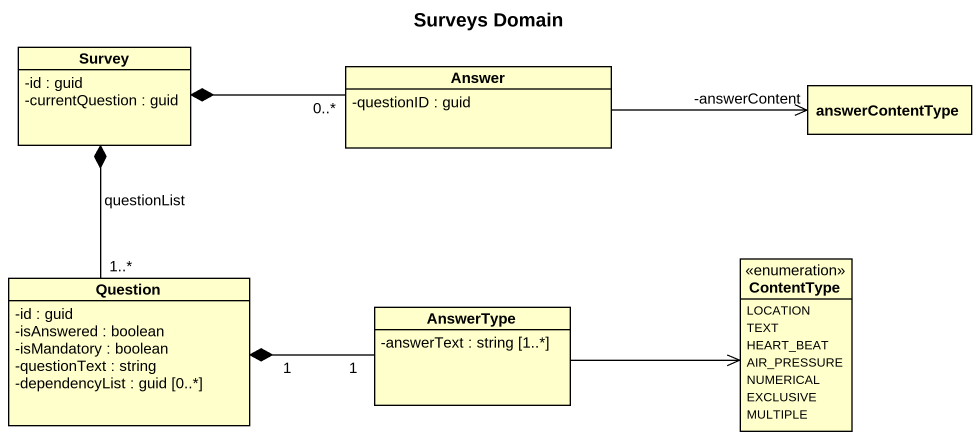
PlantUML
@startuml
title Surveys Domain
hide circle
hide empty members
skinparam classAttributeIconSize 0
class Survey {
  -id : guid
  -currentQuestion : guid
}
class Answer {
  -questionID : guid
}
class answerContentType
class Question {
  -id : guid
  -isAnswered : boolean
  -isMandatory : boolean
  -questionText : string
  -dependencyList : guid [0..*]
}
enum ContentType {
  LOCATION
  TEXT
  HEART_BEAT
  AIR_PRESSURE
  NUMERICAL
  EXCLUSIVE
  MULTIPLE
}
class AnswerType {
  -answerText : string [1..*]
}
Survey *-right- "0..*" Answer
Survey *-- "1..*" Question : questionList
answerContentType "-answerContent" <-left- Answer
Question "1" *-right- "1" AnswerType
AnswerType -right-> ContentType
@enduml
